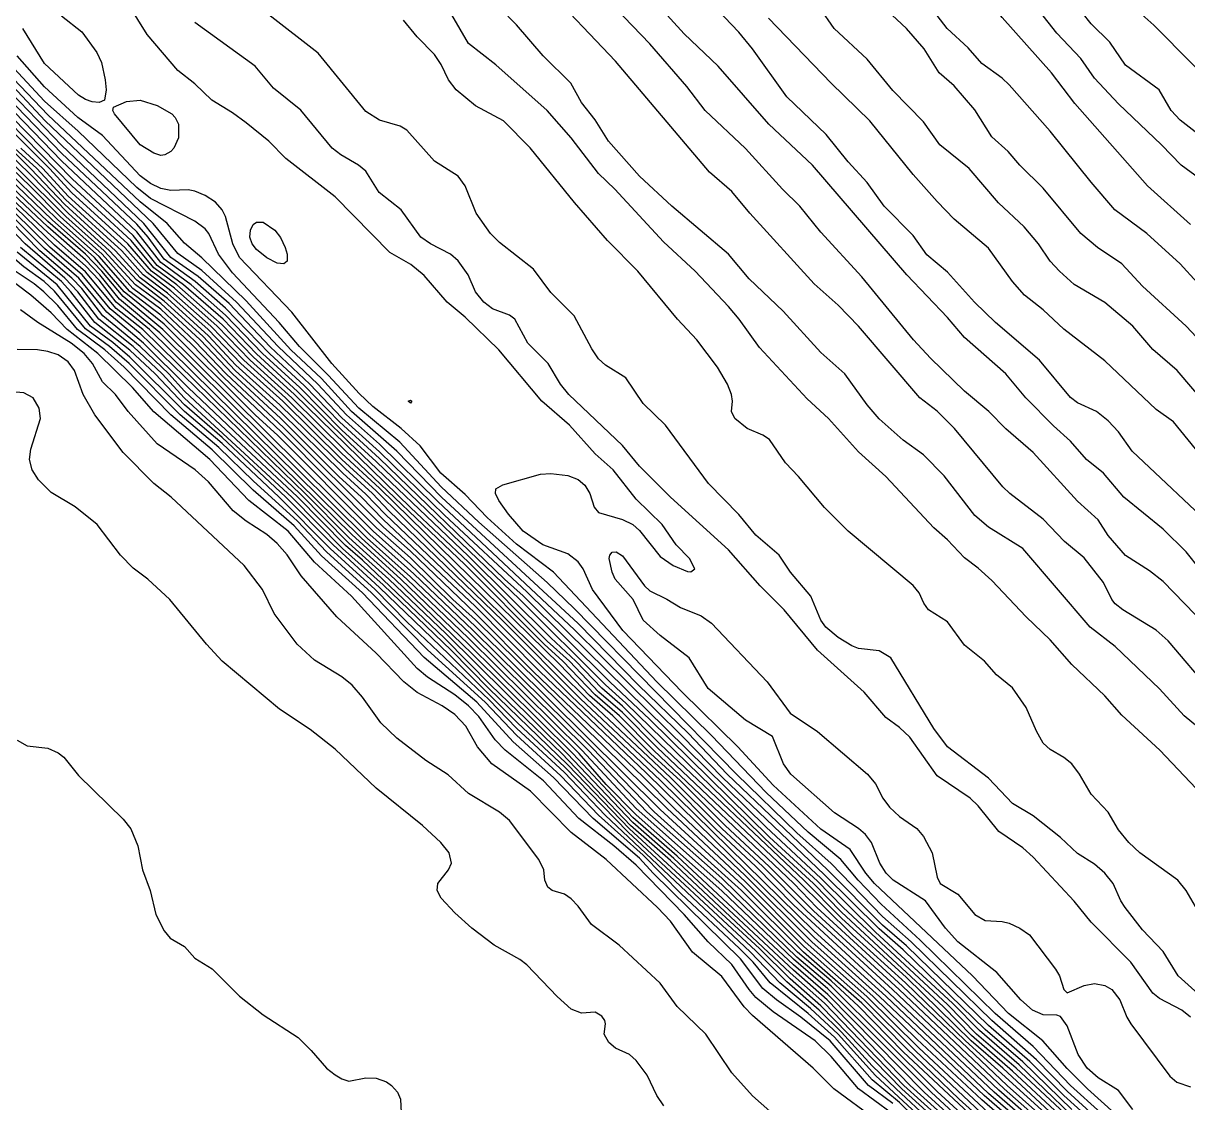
# Model space of a CAD drawing. Extents: x 474277 to 475042, y 254928 to 255625.
# Drawn here: x 474782.6 to 474808.7, y 255362.19 to 255386.39 of the extents above; entities that cross this region are included whole.
import ezdxf

# ---------------------------------------------------------------- set-up
doc = ezdxf.new("R2010")
doc.units = 0
doc.header["$MEASUREMENT"] = 0
doc.layers.add('BaseMapV2_DTM_export_MonNov09090547073261 — entities', color=1, linetype='CONTINUOUS')

msp = doc.modelspace()

# ---------------------------------------------------------------- linework, layer by layer
at = {"layer": 'BaseMapV2_DTM_export_MonNov09090547073261 — entities', "color": 15, "linetype": 'Continuous', "true_color": 0xb7484b}
for points in [[(474808.763, 255381.884, 97.25), (474807.8, 255382.749, 97.25), (474806.17, 255384.589, 97.25), (474805.652, 255385.279, 97.25), (474804.546, 255386.521, 97.25), (474804.019, 255387.196, 97.25), (474803.01, 255388.346, 97.25), (474802.399, 255388.951, 97.25), (474799.951, 255391.183, 97.25), (474798.319, 255393.023, 97.25), (474797.38, 255393.79, 97.25), (474796.495, 255394.42, 97.25), (474795.892, 255395.017, 97.25), (474795.198, 255395.784, 97.25), (474794.783, 255396.167, 97.25), (474793.505, 255397.143, 97.25), (474792.354, 255398.075, 97.25), (474790.591, 255399.572, 97.25), (474790.231, 255399.847, 97.25), (474789.134, 255400.826, 97.25), (474788.367, 255401.375, 97.25)], [(474810.527, 255383.742, 98), (474807.945, 255386.352, 98), (474807.34, 255386.889, 98), (474806.368, 255388.039, 98), (474805.961, 255388.423, 98), (474805.206, 255389.266, 98), (474804.657, 255389.956, 98), (474803.917, 255390.723, 98), (474803.404, 255391.183, 98), (474802.7, 255391.95, 98), (474802.289, 255392.333, 98), (474801.96, 255392.717, 98), (474801.303, 255393.33, 98), (474800.635, 255394.014, 98), (474800.252, 255394.291, 98), (474799.945, 255394.614, 98), (474799.409, 255395.068, 98), (474798.369, 255396.09, 98), (474797.924, 255396.474, 98), (474797.481, 255396.934, 98), (474796.259, 255398.007, 98), (474795.61, 255398.621, 98), (474794.736, 255399.311, 98), (474792.444, 255401.304, 98)], [(474804.941, 255361.663, 90), (474804.141, 255362.353, 90), (474801.794, 255364.576, 90), (474800.329, 255365.898, 90), (474796.572, 255369.581, 90), (474794.184, 255371.861, 90), (474792.738, 255373.317, 90), (474790.668, 255375.269, 90), (474790.188, 255375.771, 90), (474789.68, 255376.231, 90), (474788.376, 255377.535, 90), (474787.292, 255378.531, 90), (474786.565, 255379.298, 90), (474785.684, 255380.107, 90), (474785.118, 255380.525, 90), (474784.414, 255381.292, 90), (474783.557, 255382.059, 90), (474781.466, 255384.13, 90), (474776.406, 255388.962, 90), (474775.792, 255389.586, 90), (474771.618, 255393.483, 90), (474769.488, 255395.707, 90), (474768.701, 255396.474, 90), (474766.208, 255398.734, 90)], [(474808.993, 255374.141, 95.75), (474808.665, 255374.544, 95.75), (474808.15, 255375.048, 95.75), (474807.275, 255375.771, 95.75), (474806.815, 255376.308, 95.75), (474806.434, 255376.615, 95.75), (474806.079, 255377.026, 95.75), (474805.696, 255377.365, 95.75), (474805.077, 255377.995, 95.75), (474804.623, 255378.532, 95.75), (474803.702, 255379.35, 95.75), (474803.319, 255379.797, 95.75), (474802.409, 255380.755, 95.75), (474800.293, 255383.209, 95.75), (474799.312, 255384.129, 95.75), (474798.182, 255385.426, 95.75), (474797.415, 255386.155, 95.75), (474796.035, 255387.676, 95.75)], [(474809.242, 255371.401, 95.25), (474808.267, 255372.551, 95.25), (474807.996, 255372.786, 95.25), (474807.246, 255373.241, 95.25), (474807.076, 255373.377, 95.25), (474807, 255373.474, 95.25), (474806.814, 255373.854, 95.25), (474806.386, 255374.409, 95.25), (474805.943, 255374.774, 95.25), (474805.466, 255375.276, 95.25), (474804.719, 255375.848, 95.25), (474804.558, 255376.001, 95.25), (474803.474, 255377.305, 95.25), (474803.089, 255377.694, 95.25), (474802.697, 255377.995, 95.25), (474801.325, 255379.6, 95.25), (474800.865, 255380.073, 95.25), (474800.329, 255380.554, 95.25), (474798.89, 255382.135, 95.25), (474798.488, 255382.619, 95.25), (474797.981, 255383.055, 95.25), (474795.881, 255385.543, 95.25), (474794.271, 255387.236, 95.25)], [(474809.376, 255374.994, 96), (474807.46, 255376.803, 96), (474807.153, 255377.236, 96), (474806.923, 255377.48, 96), (474806.658, 255377.688, 96), (474806.233, 255377.881, 96), (474806.079, 255377.999, 96), (474805.379, 255378.838, 96), (474804.394, 255379.682, 96), (474803.921, 255380.142, 96), (474803.319, 255380.81, 96), (474802.859, 255381.202, 96), (474802.552, 255381.634, 96), (474801.897, 255382.289, 96), (474801.521, 255382.825, 96), (474801.095, 255383.285, 96), (474800.601, 255383.899, 96), (474799.715, 255384.745, 96), (474798.945, 255385.816, 96), (474798.642, 255386.19, 96), (474797.832, 255387.042, 96)], [(474808.916, 255380.578, 97), (474808.533, 255381, 97), (474807.785, 255381.675, 97), (474807.071, 255382.212, 97), (474806.539, 255382.826, 97), (474805.62, 255383.975, 97), (474804.699, 255385.012, 97), (474804.546, 255385.157, 97), (474804.086, 255385.493, 97), (474803.779, 255385.837, 97), (474803.312, 255386.276, 97), (474802.844, 255386.889, 97)], [(474809.141, 255383.745, 97.75), (474808.533, 255384.22, 97.75), (474808.335, 255384.435, 97.75), (474808.061, 255384.896, 97.75), (474807.306, 255385.452, 97.75), (474806.96, 255385.969, 97.75), (474806.539, 255386.377, 97.75), (474806.136, 255386.889, 97.75)], [(474807.989, 255361.126, 93.75), (474806.458, 255362.506, 93.75), (474806.003, 255362.963, 93.75), (474805.458, 255363.58, 93.75), (474804.688, 255364.193, 93.75), (474803.883, 255365.036, 93.75), (474801.685, 255367.107, 93.75), (474801.489, 255367.337, 93.75), (474801.14, 255367.873, 93.75), (474800.482, 255368.327, 93.75), (474799.409, 255369.316, 93.75), (474798.621, 255370.174, 93.75), (474797.372, 255371.401, 93.75), (474796.041, 255372.781, 93.75), (474795.365, 255373.701, 93.75), (474795.154, 255374.161, 93.75), (474795.038, 255374.321, 93.75), (474794.808, 255374.496, 93.75), (474794.248, 255374.698, 93.75), (474793.81, 255375.004, 93.75), (474793.478, 255375.388, 93.75), (474793.266, 255375.694, 93.75), (474793.188, 255375.848, 93.75), (474793.198, 255375.956, 93.75), (474793.351, 255376.042, 93.75), (474794.195, 255376.283, 93.75), (474794.425, 255376.302, 93.75), (474794.808, 255376.257, 93.75), (474795.038, 255376.168, 93.75), (474795.191, 255376.037, 93.75), (474795.301, 255375.848, 93.75), (474795.398, 255375.541, 93.75), (474795.498, 255375.426, 93.75), (474796.035, 255375.269, 93.75), (474796.266, 255375.158, 93.75), (474796.418, 255375.025, 93.75), (474796.878, 255374.439, 93.75), (474797.168, 255374.238, 93.75), (474797.492, 255374.104, 93.75), (474797.568, 255374.097, 93.75), (474797.656, 255374.161, 93.75), (474797.54, 255374.391, 93.75), (474797.239, 255374.698, 93.75), (474796.92, 255375.158, 93.75), (474796.342, 255375.723, 93.75), (474795.828, 255376.384, 93.75), (474795.421, 255376.738, 93.75), (474794.845, 255377.381, 93.75), (474794.224, 255377.918, 93.75), (474793.26, 255379.068, 93.75), (474792.508, 255379.8, 93.75), (474792.104, 255380.142, 93.75), (474791.588, 255380.735, 93.75), (474791.292, 255380.985, 93.75), (474790.821, 255381.254, 93.75), (474789.594, 255382.5, 93.75), (474788.488, 255383.362, 93.75), (474788.109, 255383.745, 93.75), (474787.6, 255384.16, 93.75), (474787.294, 255384.385, 93.75), (474786.833, 255384.666, 93.75), (474786.45, 255385.036, 93.75), (474786.067, 255385.332, 93.75), (474785.377, 255386.142, 93.75), (474784.959, 255386.812, 93.75)], [(474809.605, 255364.04, 94.25), (474808.489, 255365.036, 94.25), (474808.15, 255365.586, 94.25), (474807.69, 255366.067, 94.25), (474807.303, 255366.57, 94.25), (474807.203, 255366.723, 94.25), (474807.034, 255367.107, 94.25), (474806.849, 255367.337, 94.25), (474806.616, 255367.54, 94.25), (474806.233, 255367.782, 94.25), (474805.849, 255368.143, 94.25), (474805.236, 255368.627, 94.25), (474804.776, 255368.905, 94.25), (474804.239, 255369.472, 94.25), (474803.319, 255370.174, 94.25), (474803.012, 255370.585, 94.25), (474802.052, 255372.167, 94.25), (474801.786, 255372.322, 94.25), (474801.325, 255372.38, 94.25), (474801.172, 255372.434, 94.25), (474800.865, 255372.621, 94.25), (474800.593, 255372.857, 94.25), (474800.481, 255373.011, 94.25), (474800.259, 255373.547, 94.25), (474799.803, 255374.084, 94.25), (474799.543, 255374.468, 94.25), (474799.025, 255374.913, 94.25), (474798.642, 255375.379, 94.25), (474797.964, 255376.078, 94.25), (474796.996, 255377.381, 94.25), (474796.495, 255377.865, 94.25), (474796.112, 255378.441, 94.25), (474795.651, 255378.728, 94.25), (474795.498, 255378.87, 94.25), (474795.345, 255379.097, 94.25), (474794.951, 255379.835, 94.25), (474794.425, 255380.357, 94.25), (474794.041, 255380.879, 94.25), (474793.274, 255381.477, 94.25), (474793.077, 255381.675, 94.25), (474792.752, 255382.135, 94.25), (474792.508, 255382.746, 94.25), (474792.354, 255382.961, 94.25), (474791.818, 255383.301, 94.25), (474791.204, 255383.998, 94.25), (474791.051, 255384.085, 94.25), (474790.591, 255384.217, 94.25), (474790.284, 255384.412, 94.25), (474789.211, 255385.72, 94.25), (474788.111, 255386.582, 94.25)], [(474809.171, 255368.947, 94.75), (474808.075, 255370.097, 94.75), (474807.23, 255370.88, 94.75), (474806.846, 255371.312, 94.75), (474806.109, 255372.014, 94.75), (474805.619, 255372.567, 94.75), (474805.083, 255373.087, 94.75), (474804.316, 255373.898, 94.75), (474804.009, 255374.178, 94.75), (474803.702, 255374.408, 94.75), (474803.319, 255374.812, 94.75), (474803.011, 255375.081, 94.75), (474801.934, 255376.231, 94.75), (474801.325, 255376.787, 94.75), (474800.652, 255377.535, 94.75), (474800.175, 255377.97, 94.75), (474799.102, 255379.122, 94.75), (474798.651, 255379.758, 94.75), (474798.412, 255380.046, 94.75), (474797.666, 255380.832, 94.75), (474796.955, 255381.489, 94.75), (474795.863, 255382.672, 94.75), (474795.498, 255383.026, 94.75), (474794.885, 255383.822, 94.75), (474794.344, 255384.435, 94.75), (474793.198, 255385.457, 94.75), (474792.584, 255385.938, 94.75), (474792.209, 255386.582, 94.75)], [(474809.3, 255370.31, 95), (474808.62, 255370.864, 95), (474808.073, 255371.473, 95), (474807.076, 255372.423, 95), (474806.516, 255372.857, 95), (474805.006, 255374.62, 95), (474804.239, 255375.094, 95), (474803.932, 255375.355, 95), (474803.242, 255376.249, 95), (474802.782, 255376.714, 95), (474802.322, 255377.048, 95), (474801.786, 255377.525, 95), (474801.517, 255377.841, 95), (474801.019, 255378.531, 95), (474800.482, 255379.009, 95), (474799.639, 255379.937, 95), (474798.872, 255380.666, 95), (474798.412, 255381.212, 95), (474797.139, 255382.289, 95), (474796.418, 255382.963, 95), (474795.718, 255383.745, 95), (474795.421, 255384.226, 95), (474795.115, 255384.618, 95), (474794.875, 255385.049, 95), (474794.254, 255385.662, 95), (474793.658, 255386.358, 95), (474793.287, 255386.736, 95)], [(474809.585, 255372.397, 95.5), (474808.15, 255373.878, 95.5), (474807.843, 255374.116, 95.5), (474807.306, 255374.458, 95.5), (474806.923, 255374.912, 95.5), (474806.693, 255375.258, 95.5), (474806.233, 255375.677, 95.5), (474805.238, 255376.768, 95.5), (474804.623, 255377.299, 95.5), (474804.243, 255377.688, 95.5), (474803.702, 255378.145, 95.5), (474802.936, 255378.882, 95.5), (474802.556, 255379.298, 95.5), (474801.402, 255380.71, 95.5), (474800.482, 255381.708, 95.5), (474800.011, 255382.289, 95.5), (474799.623, 255382.672, 95.5), (474798.795, 255383.584, 95.5), (474797.889, 255384.435, 95.5), (474797.478, 255384.972, 95.5), (474796.648, 255385.927, 95.5), (474795.868, 255386.736, 95.5)], [(474809.128, 255377.841, 96.5), (474808.47, 255378.608, 96.5), (474807.92, 255379.078, 96.5), (474807.474, 255379.605, 96.5), (474806.846, 255380.133, 96.5), (474806.156, 255380.539, 96.5), (474805.826, 255380.832, 96.5), (474805.619, 255381.062, 96.5), (474805.36, 255381.445, 96.5), (474805.04, 255381.829, 96.5), (474804.459, 255382.365, 96.5), (474803.806, 255383.132, 96.5), (474803.146, 255383.669, 96.5), (474802.782, 255384.184, 96.5), (474802.092, 255384.884, 96.5), (474801.522, 255385.586, 96.5), (474800.781, 255386.276, 96.5), (474800.459, 255386.736, 96.5)], [(474809.913, 255378.271, 96.75), (474808.668, 255379.605, 96.75), (474807.69, 255380.5, 96.75), (474807.23, 255381.001, 96.75), (474806.679, 255381.368, 96.75), (474806.309, 255381.68, 96.75), (474805.466, 255382.692, 96.75), (474804.939, 255383.209, 96.75), (474804.682, 255383.515, 96.75), (474804.316, 255383.843, 96.75), (474803.932, 255384.452, 96.75), (474803.472, 255384.992, 96.75), (474803.134, 255385.279, 96.75), (474802.793, 255385.816, 96.75), (474802.399, 255386.275, 96.75), (474801.862, 255386.778, 96.75)], [(474808.974, 255382.902, 97.5), (474808.555, 255383.209, 97.5), (474808.117, 255383.669, 97.5), (474807.153, 255384.584, 97.5), (474806.616, 255385.162, 97.5), (474806.309, 255385.598, 97.5), (474805.773, 255386.173, 97.5), (474805.379, 255386.659, 97.5)], [(474783.46, 255386.56, 93.75), (474783.914, 255386.199, 93.75), (474784.256, 255385.739, 93.75), (474784.354, 255385.509, 93.75), (474784.439, 255385.126, 93.75), (474784.46, 255384.896, 93.75), (474784.424, 255384.666, 93.75), (474784.303, 255384.617, 93.75), (474784.15, 255384.63, 93.75), (474783.997, 255384.682, 93.75), (474783.843, 255384.783, 93.75), (474783.077, 255385.493, 93.75), (474782.597, 255386.276, 93.75)], [(474808.763, 255364.112, 94), (474808.573, 255364.27, 94), (474808.073, 255364.534, 94), (474807.923, 255364.653, 94), (474807.425, 255365.343, 94), (474806.539, 255366.243, 94), (474806.156, 255366.712, 94), (474805.236, 255367.702, 94), (474805.006, 255367.91, 94), (474804.469, 255368.278, 94), (474804.009, 255368.848, 94), (474803.828, 255369.024, 94), (474803.089, 255369.521, 94), (474802.476, 255370.389, 94), (474802.246, 255370.605, 94), (474801.939, 255370.832, 94), (474801.448, 255371.401, 94), (474800.405, 255372.341, 94), (474799.658, 255373.241, 94), (474799.118, 255373.778, 94), (474798.412, 255374.586, 94), (474797.111, 255375.771, 94), (474796.418, 255376.461, 94), (474796.035, 255376.924, 94), (474794.835, 255378.071, 94), (474794.644, 255378.301, 94), (474794.366, 255378.761, 94), (474793.915, 255379.222, 94), (474793.623, 255379.758, 94), (474793.505, 255379.85, 94), (474793.121, 255379.988, 94), (474792.925, 255380.142, 94), (474792.743, 255380.372, 94), (474792.576, 255380.755, 94), (474792.354, 255381.066, 94), (474792.182, 255381.215, 94), (474791.728, 255381.445, 94), (474791.513, 255381.598, 94), (474791.075, 255382.212, 94), (474790.584, 255382.595, 94), (474790.284, 255383.079, 94), (474790.12, 255383.209, 94), (474789.719, 255383.439, 94), (474789.53, 255383.592, 94), (474788.827, 255384.444, 94), (474788.214, 255384.938, 94), (474787.804, 255385.432, 94), (474786.45, 255386.406, 94)], [(474808.981, 255366.417, 94.5), (474808.67, 255366.953, 94.5), (474808.483, 255367.183, 94.5), (474807.632, 255367.797, 94.5), (474807.383, 255368.027, 94.5), (474807.153, 255368.315, 94.5), (474806.923, 255368.707, 94.5), (474806.539, 255369.111, 94.5), (474806.281, 255369.56, 94.5), (474806.106, 255369.79, 94.5), (474805.926, 255369.935, 94.5), (474805.619, 255370.113, 94.5), (474805.466, 255370.254, 94.5), (474805.313, 255370.526, 94.5), (474805.083, 255371.055, 94.5), (474804.776, 255371.496, 94.5), (474804.418, 255371.784, 94.5), (474804.151, 255372.091, 94.5), (474803.702, 255372.448, 94.5), (474803.319, 255372.974, 94.5), (474802.894, 255373.241, 94.5), (474802.787, 255373.394, 94.5), (474802.685, 255373.624, 94.5), (474802.552, 255373.789, 94.5), (474801.095, 255375.008, 94.5), (474800.559, 255375.535, 94.5), (474799.98, 255376.231, 94.5), (474799.688, 255376.538, 94.5), (474799.332, 255377.058, 94.5), (474799.179, 255377.159, 94.5), (474798.831, 255377.305, 94.5), (474798.555, 255377.535, 94.5), (474798.478, 255377.688, 94.5), (474798.5, 255377.918, 94.5), (474798.48, 255378.071, 94.5), (474798.385, 255378.301, 94.5), (474798.165, 255378.685, 94.5), (474797.697, 255379.298, 94.5), (474797.268, 255379.758, 94.5), (474796.378, 255380.832, 94.5), (474795.702, 255381.522, 94.5), (474794.961, 255382.372, 94.5), (474793.965, 255383.599, 94.5), (474793.368, 255384.205, 94.5), (474792.738, 255384.54, 94.5), (474792.309, 255384.896, 94.5), (474792.135, 255385.126, 94.5), (474791.971, 255385.466, 94.5), (474791.818, 255385.692, 94.5), (474791.434, 255386.088, 94.5), (474791.128, 255386.462, 94.5)], [(474809.3, 255376.328, 96.25), (474808.382, 255377.458, 96.25), (474807.996, 255377.737, 96.25), (474806.846, 255378.824, 96.25), (474805.926, 255379.534, 96.25), (474805.466, 255379.967, 96.25), (474805.046, 255380.295, 96.25), (474804.776, 255380.604, 96.25), (474804.239, 255381.352, 96.25), (474803.472, 255382, 96.25), (474803.089, 255382.393, 96.25), (474802.552, 255383.001, 96.25), (474801.579, 255384.205, 96.25), (474800.714, 255385.049, 96.25), (474799.309, 255386.506, 96.25)], [(474807.876, 255360.743, 93.25), (474806.003, 255362.451, 93.25), (474805.313, 255363.157, 93.25), (474804.316, 255364.039, 93.25), (474802.504, 255365.803, 93.25), (474801.862, 255366.369, 93.25), (474800.712, 255367.556, 93.25), (474799.945, 255368.242, 93.25), (474798.589, 255369.56, 93.25), (474794.961, 255373.265, 93.25), (474794.348, 255373.854, 93.25), (474792.814, 255375.21, 93.25), (474791.971, 255376.002, 93.25), (474791.042, 255376.998, 93.25), (474790.125, 255377.765, 93.25), (474789.441, 255378.505, 93.25), (474788.795, 255379.145, 93.25), (474788.341, 255379.682, 93.25), (474787.294, 255380.796, 93.25), (474786.982, 255381.215, 93.25), (474786.761, 255381.675, 93.25), (474786.68, 255381.781, 93.25), (474786.45, 255381.954, 93.25), (474785.454, 255382.463, 93.25), (474785.147, 255382.71, 93.25), (474783.833, 255383.975, 93.25), (474783.077, 255384.646, 93.25), (474781.695, 255386.122, 93.25)], [(474804.853, 255361.594, 89.75), (474804.086, 255362.26, 89.75), (474802.629, 255363.617, 89.75), (474801.65, 255364.576, 89.75), (474800.278, 255365.803, 89.75), (474798.795, 255367.28, 89.75), (474797.19, 255368.794, 89.75), (474796.495, 255369.503, 89.75), (474794.034, 255371.861, 89.75), (474792.738, 255373.164, 89.75), (474791.281, 255374.556, 89.75), (474790.668, 255375.102, 89.75), (474788.444, 255377.325, 89.75), (474787.151, 255378.531, 89.75), (474786.45, 255379.269, 89.75), (474785.684, 255379.979, 89.75), (474785.059, 255380.448, 89.75), (474784.371, 255381.215, 89.75), (474783.427, 255382.059, 89.75), (474782.77, 255382.726, 89.75), (474779.473, 255385.909, 89.75)], [(474805.095, 255361.663, 90.25), (474804.239, 255362.405, 90.25), (474801.939, 255364.581, 90.25), (474800.329, 255366.042, 90.25), (474796.897, 255369.407, 90.25), (474794.885, 255371.317, 90.25), (474792.806, 255373.394, 90.25), (474790.714, 255375.388, 90.25), (474790.284, 255375.838, 90.25), (474789.764, 255376.308, 90.25), (474788.367, 255377.684, 90.25), (474787.352, 255378.608, 90.25), (474786.626, 255379.375, 90.25), (474785.76, 255380.165, 90.25), (474785.147, 255380.631, 90.25), (474784.539, 255381.292, 90.25), (474783.607, 255382.135, 90.25), (474782.77, 255382.995, 90.25), (474780.105, 255385.586, 90.25)], [(474806.107, 255362.046, 92.75), (474805.006, 255363.11, 92.75), (474804.163, 255363.835, 92.75), (474802.322, 255365.622, 92.75), (474801.786, 255366.089, 92.75), (474800.559, 255367.304, 92.75), (474798.278, 255369.484, 92.75), (474797.383, 255370.404, 92.75), (474794.961, 255372.791, 92.75), (474791.894, 255375.674, 92.75), (474790.591, 255376.953, 92.75), (474789.846, 255377.611, 92.75), (474789.206, 255378.301, 92.75), (474788.317, 255379.145, 92.75), (474787.386, 255380.142, 92.75), (474786.604, 255380.853, 92.75), (474786.067, 255381.227, 92.75), (474785.518, 255381.905, 92.75), (474783.091, 255384.205, 92.75), (474781.85, 255385.536, 92.75)], [(474808.116, 255360.743, 93.5), (474806.079, 255362.583, 93.5), (474805.236, 255363.457, 93.5), (474804.387, 255364.193, 93.5), (474802.706, 255365.84, 93.5), (474801.832, 255366.647, 93.5), (474801.315, 255367.183, 93.5), (474800.932, 255367.643, 93.5), (474800.197, 255368.257, 93.5), (474799.255, 255369.147, 93.5), (474798.028, 255370.426, 93.5), (474796.804, 255371.631, 93.5), (474794.488, 255374.084, 93.5), (474793.658, 255374.718, 93.5), (474793.001, 255375.311, 93.5), (474792.508, 255375.827, 93.5), (474791.965, 255376.308, 93.5), (474791.501, 255376.921, 93.5), (474791.077, 255377.305, 93.5), (474790.437, 255377.803, 93.5), (474790.131, 255378.093, 93.5), (474789.522, 255378.761, 93.5), (474788.621, 255379.912, 93.5), (474787.452, 255381.138, 93.5), (474787.3, 255381.445, 93.5), (474787.14, 255382.059, 93.5), (474787.058, 255382.212, 93.5), (474786.91, 255382.378, 93.5), (474786.68, 255382.534, 93.5), (474786.45, 255382.629, 93.5), (474786.297, 255382.655, 93.5), (474785.914, 255382.641, 93.5), (474785.684, 255382.685, 93.5), (474785.454, 255382.797, 93.5), (474785.223, 255382.973, 93.5), (474784.38, 255383.876, 93.5), (474783.823, 255384.282, 93.5), (474783.077, 255384.963, 93.5), (474782.47, 255385.662, 93.5)], [(474806.079, 255361.938, 92.5), (474804.925, 255363.043, 92.5), (474804.033, 255363.81, 92.5), (474803.429, 255364.423, 92.5), (474801.709, 255366.018, 92.5), (474800.482, 255367.225, 92.5), (474799.255, 255368.368, 92.5), (474793.888, 255373.646, 92.5), (474792.048, 255375.366, 92.5), (474790.591, 255376.785, 92.5), (474789.747, 255377.546, 92.5), (474789.026, 255378.301, 92.5), (474788.137, 255379.136, 92.5), (474787.217, 255380.107, 92.5), (474786.527, 255380.714, 92.5), (474785.912, 255381.138, 92.5), (474785.307, 255381.905, 92.5), (474783.46, 255383.661, 92.5), (474781.773, 255385.408, 92.5)], [(474807.103, 255360.743, 92), (474804.776, 255362.905, 92), (474803.856, 255363.704, 92), (474803.231, 255364.346, 92), (474800.942, 255366.467, 92), (474800.319, 255367.107, 92), (474799.409, 255367.94, 92), (474796.112, 255371.151, 92), (474795.651, 255371.564, 92), (474793.735, 255373.471, 92), (474790.514, 255376.57, 92), (474789.747, 255377.274, 92), (474788.799, 255378.225, 92), (474787.968, 255378.991, 92), (474787.14, 255379.851, 92), (474786.363, 255380.525, 92), (474785.684, 255381.025, 92), (474785.147, 255381.715, 92), (474783.46, 255383.309, 92), (474781.773, 255385.047, 92)], [(474807.247, 255360.743, 92.25), (474804.859, 255362.966, 92.25), (474803.968, 255363.733, 92.25), (474803.319, 255364.394, 92.25), (474800.983, 255366.57, 92.25), (474800.405, 255367.16, 92.25), (474799.332, 255368.149, 92.25), (474796.645, 255370.787, 92.25), (474795.748, 255371.631, 92.25), (474793.811, 255373.557, 92.25), (474793.388, 255373.931, 92.25), (474790.591, 255376.636, 92.25), (474789.692, 255377.458, 92.25), (474788.904, 255378.265, 92.25), (474788.119, 255378.991, 92.25), (474787.14, 255380.007, 92.25), (474786.454, 255380.602, 92.25), (474785.76, 255381.104, 92.25), (474785.404, 255381.598, 92.25), (474785.147, 255381.887, 92.25), (474783.46, 255383.48, 92.25), (474781.85, 255385.147, 92.25)], [(474807.153, 255361.25, 93), (474805.926, 255362.359, 93), (474805.163, 255363.12, 93), (474804.239, 255363.924, 93), (474802.399, 255365.714, 93), (474801.862, 255366.175, 93), (474800.635, 255367.408, 93), (474798.382, 255369.56, 93), (474797.503, 255370.48, 93), (474796.394, 255371.554, 93), (474795.038, 255372.936, 93), (474791.981, 255375.771, 93), (474790.974, 255376.797, 93), (474789.962, 255377.688, 93), (474789.287, 255378.426, 93), (474788.602, 255379.068, 93), (474787.6, 255380.171, 93), (474786.604, 255381.136, 93), (474786.22, 255381.463, 93), (474785.826, 255381.905, 93), (474785.223, 255382.392, 93), (474783.153, 255384.342, 93), (474782.386, 255385.143, 93)], [(474805.691, 255361.663, 91.25), (474804.659, 255362.583, 91.25), (474802.313, 255364.806, 91.25), (474800.394, 255366.57, 91.25), (474799.874, 255367.107, 91.25), (474796.727, 255370.097, 91.25), (474795.969, 255370.864, 91.25), (474795.421, 255371.337, 91.25), (474794.698, 255372.091, 91.25), (474794.278, 255372.474, 91.25), (474792.508, 255374.248, 91.25), (474789.824, 255376.808, 91.25), (474788.626, 255377.995, 91.25), (474787.688, 255378.838, 91.25), (474786.95, 255379.605, 91.25), (474785.99, 255380.453, 91.25), (474785.479, 255380.832, 91.25), (474784.95, 255381.445, 91.25), (474783.69, 255382.59, 91.25), (474783.188, 255383.132, 91.25), (474781.466, 255384.85, 91.25)], [(474805.753, 255361.739, 91.5), (474803.721, 255363.58, 91.5), (474802.381, 255364.883, 91.5), (474801.189, 255365.957, 91.5), (474799.949, 255367.183, 91.5), (474796.802, 255370.165, 91.5), (474796.035, 255370.942, 91.5), (474795.506, 255371.401, 91.5), (474794.844, 255372.091, 91.5), (474794.348, 255372.544, 91.5), (474792.584, 255374.314, 91.5), (474791.281, 255375.536, 91.5), (474788.683, 255378.071, 91.5), (474787.754, 255378.912, 91.5), (474787.064, 255379.634, 91.5), (474786.047, 255380.525, 91.5), (474785.53, 255380.908, 91.5), (474785.025, 255381.522, 91.5), (474783.69, 255382.748, 91.5), (474781.578, 255384.896, 91.5)], [(474806.955, 255360.743, 91.75), (474804.559, 255362.966, 91.75), (474803.853, 255363.58, 91.75), (474802.399, 255365, 91.75), (474800.942, 255366.331, 91.75), (474800.096, 255367.183, 91.75), (474796.878, 255370.232, 91.75), (474796.035, 255371.082, 91.75), (474795.575, 255371.484, 91.75), (474794.992, 255372.091, 91.75), (474794.425, 255372.615, 91.75), (474792.584, 255374.447, 91.75), (474789.901, 255376.998, 91.75), (474788.751, 255378.137, 91.75), (474787.83, 255378.98, 91.75), (474787.083, 255379.758, 91.75), (474786.196, 255380.525, 91.75), (474785.607, 255380.962, 91.75), (474785.07, 255381.632, 91.75), (474783.701, 255382.902, 91.75), (474781.67, 255384.972, 91.75)], [(474805.246, 255361.663, 90.5), (474804.368, 255362.429, 90.5), (474802.014, 255364.653, 90.5), (474799.869, 255366.627, 90.5), (474799.026, 255367.49, 90.5), (474798.116, 255368.333, 90.5), (474797.048, 255369.407, 90.5), (474795.095, 255371.247, 90.5), (474793.351, 255372.996, 90.5), (474790.797, 255375.464, 90.5), (474790.432, 255375.848, 90.5), (474789.824, 255376.402, 90.5), (474788.352, 255377.841, 90.5), (474787.37, 255378.728, 90.5), (474786.757, 255379.385, 90.5), (474785.837, 255380.22, 90.5), (474785.223, 255380.688, 90.5), (474784.671, 255381.292, 90.5), (474783.537, 255382.328, 90.5), (474782.77, 255383.131, 90.5), (474781.39, 255384.488, 90.5)], [(474785.777, 255383.439, 93.75), (474785.684, 255383.43, 93.75), (474785.53, 255383.476, 93.75), (474785.22, 255383.669, 93.75), (474784.647, 255384.359, 93.75), (474784.614, 255384.435, 93.75), (474784.623, 255384.512, 93.75), (474784.917, 255384.639, 93.75), (474785.223, 255384.665, 93.75), (474785.607, 255384.547, 93.75), (474785.937, 255384.359, 93.75), (474786.01, 255384.282, 93.75), (474786.084, 255384.129, 93.75), (474786.082, 255383.822, 93.75), (474785.979, 255383.592, 93.75), (474785.912, 255383.515, 93.75), (474785.777, 255383.439, 93.75)], [(474804.237, 255361.969, 89.5), (474802.68, 255363.426, 89.5), (474801.51, 255364.576, 89.5), (474800.131, 255365.803, 89.5), (474798.795, 255367.143, 89.5), (474797.025, 255368.794, 89.5), (474792.738, 255373.016, 89.5), (474792.233, 255373.471, 89.5), (474791.281, 255374.406, 89.5), (474790.523, 255375.081, 89.5), (474788.392, 255377.228, 89.5), (474787.088, 255378.455, 89.5), (474786.374, 255379.195, 89.5), (474785.684, 255379.849, 89.5), (474784.993, 255380.38, 89.5), (474784.303, 255381.161, 89.5), (474783.377, 255381.982, 89.5), (474781.33, 255383.975, 89.5)], [(474804.699, 255360.965, 88.5), (474803.089, 255362.449, 88.5), (474800.712, 255364.806, 88.5), (474799.945, 255365.46, 88.5), (474798.258, 255367.09, 88.5), (474796.342, 255368.787, 88.5), (474795.123, 255370.097, 88.5), (474792.584, 255372.607, 88.5), (474791.2, 255373.931, 88.5), (474790.183, 255374.851, 88.5), (474785.43, 255379.528, 88.5), (474784.687, 255380.142, 88.5), (474784.303, 255380.632, 88.5), (474783.997, 255380.954, 88.5), (474783.153, 255381.702, 88.5), (474780.853, 255383.844, 88.5)], [(474804.699, 255361.116, 88.75), (474802.322, 255363.334, 88.75), (474801.325, 255364.356, 88.75), (474800.712, 255364.929, 88.75), (474799.957, 255365.573, 88.75), (474798.258, 255367.231, 88.75), (474796.579, 255368.717, 88.75), (474795.262, 255370.097, 88.75), (474792.626, 255372.704, 88.75), (474791.281, 255373.986, 88.75), (474790.315, 255374.851, 88.75), (474785.663, 255379.452, 88.75), (474784.763, 255380.204, 88.75), (474784.316, 255380.755, 88.75), (474783.997, 255381.085, 88.75), (474783.153, 255381.83, 88.75), (474780.948, 255383.899, 88.75)], [(474804.776, 255361.198, 89), (474803.584, 255362.276, 89), (474802.399, 255363.409, 89), (474801.396, 255364.423, 89), (474800.092, 255365.573, 89), (474798.703, 255366.953, 89), (474796.748, 255368.717, 89), (474795.331, 255370.174, 89), (474792.69, 255372.781, 89), (474791.358, 255374.047, 89), (474790.375, 255374.928, 89), (474785.735, 255379.528, 89), (474784.84, 255380.265, 89), (474784.367, 255380.832, 89), (474783.997, 255381.212, 89), (474783.153, 255381.95, 89), (474781.16, 255383.845, 89)], [(474804.073, 255361.969, 89.25), (474802.611, 255363.35, 89.25), (474801.453, 255364.5, 89.25), (474800.099, 255365.697, 89.25), (474798.719, 255367.078, 89.25), (474796.878, 255368.764, 89.25), (474792.756, 255372.857, 89.25), (474791.281, 255374.257, 89.25), (474790.445, 255375.004, 89.25), (474788.31, 255377.151, 89.25), (474787.802, 255377.611, 89.25), (474785.76, 255379.644, 89.25), (474784.866, 255380.372, 89.25), (474784.201, 255381.138, 89.25), (474783.248, 255381.982, 89.25), (474781.258, 255383.899, 89.25)], [(474805.395, 255361.663, 90.75), (474804.469, 255362.479, 90.75), (474802.084, 255364.73, 90.75), (474800.164, 255366.493, 90.75), (474799.178, 255367.49, 90.75), (474798.258, 255368.338, 90.75), (474797.114, 255369.484, 90.75), (474795.232, 255371.247, 90.75), (474790.514, 255375.912, 90.75), (474789.747, 255376.615, 90.75), (474788.42, 255377.918, 90.75), (474787.481, 255378.761, 90.75), (474786.748, 255379.528, 90.75), (474785.837, 255380.34, 90.75), (474785.29, 255380.755, 90.75), (474784.811, 255381.292, 90.75), (474783.551, 255382.442, 90.75), (474782.904, 255383.132, 90.75), (474782.41, 255383.592, 90.75)], [(474805.542, 255361.663, 91), (474804.591, 255362.506, 91), (474802.239, 255364.73, 91), (474800.317, 255366.493, 91), (474799.325, 255367.49, 91), (474798.335, 255368.41, 91), (474797.335, 255369.407, 91), (474796.664, 255370.02, 91), (474795.815, 255370.864, 91), (474795.292, 255371.324, 91), (474794.628, 255372.014, 91), (474790.591, 255375.973, 91), (474789.747, 255376.749, 91), (474788.484, 255377.995, 91), (474787.547, 255378.838, 91), (474786.807, 255379.605, 91), (474785.914, 255380.397, 91), (474785.377, 255380.802, 91), (474784.879, 255381.368, 91), (474783.613, 255382.517, 91), (474783.044, 255383.132, 91), (474782.552, 255383.592, 91)], [(474805.028, 255360.513, 88.25), (474802.952, 255362.429, 88.25), (474800.635, 255364.751, 88.25), (474799.869, 255365.409, 88.25), (474798.258, 255366.948, 88.25), (474796.342, 255368.646, 88.25), (474795.672, 255369.33, 88.25), (474795.061, 255370.02, 88.25), (474792.584, 255372.471, 88.25), (474791.065, 255373.931, 88.25), (474789.971, 255374.928, 88.25), (474785.281, 255379.528, 88.25), (474784.687, 255380.001, 88.25), (474783.997, 255380.821, 88.25), (474783.307, 255381.419, 88.25), (474782.003, 255382.666, 88.25)], [(474804.699, 255360.697, 88), (474802.797, 255362.429, 88), (474800.635, 255364.621, 88), (474799.869, 255365.287, 88), (474797.262, 255367.723, 88), (474796.265, 255368.591, 88), (474794.925, 255370.02, 88), (474792.661, 255372.267, 88), (474790.931, 255373.931, 88), (474789.901, 255374.865, 88), (474788.924, 255375.848, 88), (474785.223, 255379.439, 88), (474784.553, 255379.988, 88), (474783.922, 255380.755, 88), (474783.205, 255381.368, 88), (474782.003, 255382.54, 88)], [(474804.623, 255360.644, 87.75), (474802.486, 255362.583, 87.75), (474800.624, 255364.5, 87.75), (474799.869, 255365.165, 87.75), (474797.185, 255367.67, 87.75), (474796.265, 255368.473, 87.75), (474794.797, 255370.02, 87.75), (474792.08, 255372.704, 87.75), (474790.798, 255373.931, 87.75), (474789.901, 255374.736, 87.75), (474788.801, 255375.848, 87.75), (474786.297, 255378.226, 87.75), (474785.3, 255379.22, 87.75), (474784.475, 255379.912, 87.75), (474783.851, 255380.678, 87.75), (474783.077, 255381.344, 87.75), (474782.003, 255382.41, 87.75)], [(474804.623, 255360.4, 87.25), (474802.293, 255362.506, 87.25), (474800.482, 255364.365, 87.25), (474799.792, 255364.974, 87.25), (474799.102, 255365.653, 87.25), (474796.188, 255368.334, 87.25), (474794.808, 255369.765, 87.25), (474793.037, 255371.477, 87.25), (474792.201, 255372.331, 87.25), (474790.668, 255373.8, 87.25), (474789.76, 255374.621, 87.25), (474788.622, 255375.771, 87.25), (474786.22, 255377.99, 87.25), (474785.715, 255378.531, 87.25), (474785.07, 255379.144, 87.25), (474784.296, 255379.758, 87.25), (474783.827, 255380.372, 87.25), (474783.537, 255380.678, 87.25), (474782.647, 255381.445, 87.25), (474781.926, 255382.188, 87.25)], [(474804.623, 255360.521, 87.5), (474802.344, 255362.583, 87.5), (474800.559, 255364.427, 87.5), (474799.792, 255365.109, 87.5), (474797.108, 255367.621, 87.5), (474796.216, 255368.41, 87.5), (474794.674, 255370.02, 87.5), (474793.084, 255371.554, 87.5), (474792.048, 255372.608, 87.5), (474790.207, 255374.358, 87.5), (474789.824, 255374.682, 87.5), (474788.751, 255375.773, 87.5), (474786.22, 255378.143, 87.5), (474785.863, 255378.531, 87.5), (474785.227, 255379.145, 87.5), (474784.387, 255379.835, 87.5), (474783.914, 255380.448, 87.5), (474783.694, 255380.678, 87.5), (474782.978, 255381.292, 87.5), (474781.985, 255382.289, 87.5)], [(474788.521, 255381.062, 93.75), (474788.444, 255381.001, 93.75), (474788.291, 255381.012, 93.75), (474788.061, 255381.13, 93.75), (474787.83, 255381.318, 93.75), (474787.731, 255381.445, 93.75), (474787.678, 255381.598, 93.75), (474787.693, 255381.752, 93.75), (474787.754, 255381.88, 93.75), (474787.83, 255381.936, 93.75), (474787.984, 255381.931, 93.75), (474788.244, 255381.752, 93.75), (474788.367, 255381.592, 93.75), (474788.477, 255381.368, 93.75), (474788.522, 255381.215, 93.75), (474788.521, 255381.062, 93.75)], [(474802.055, 255361.969, 86), (474801.326, 255362.506, 86), (474800.712, 255363.232, 86), (474800.354, 255363.58, 86), (474799.409, 255364.235, 86), (474799.025, 255364.555, 86), (474798.872, 255364.733, 86), (474798.488, 255365.293, 86), (474797.952, 255365.802, 86), (474797.415, 255366.417, 86), (474796.342, 255367.516, 86), (474795.843, 255367.95, 86), (474795.055, 255368.564, 86), (474794.267, 255369.407, 86), (474793.401, 255370.097, 86), (474793.183, 255370.327, 86), (474792.814, 255370.85, 86), (474792.58, 255371.094, 86), (474792.278, 255371.336, 86), (474791.664, 255371.735, 86), (474791.434, 255371.926, 86), (474789.961, 255373.547, 86), (474789.134, 255374.308, 86), (474788.538, 255375.004, 86), (474787.661, 255375.694, 86), (474786.782, 255376.615, 86), (474785.53, 255377.68, 86), (474785.049, 255378.225, 86), (474784.273, 255378.991, 86), (474783.588, 255379.528, 86), (474783.23, 255379.901, 86), (474782.775, 255380.295, 86), (474781.236, 255381.455, 86)], [(474802.936, 255361.789, 87), (474802.17, 255362.506, 87), (474801.632, 255363.025, 87), (474800.942, 255363.779, 87), (474800.44, 255364.27, 87), (474799.715, 255364.902, 87), (474799.025, 255365.596, 87), (474796.163, 255368.257, 87), (474794.743, 255369.714, 87), (474793.682, 255370.71, 87), (474792.15, 255372.244, 87), (474790.591, 255373.742, 87), (474789.55, 255374.698, 87), (474788.486, 255375.771, 87), (474787.064, 255377.106, 87), (474786.22, 255377.841, 87), (474785.562, 255378.531, 87), (474784.993, 255379.064, 87), (474784.204, 255379.682, 87), (474783.672, 255380.372, 87), (474783.458, 255380.602, 87), (474782.543, 255381.368, 87)], [(474802.936, 255361.522, 86.5), (474802.24, 255362.199, 86.5), (474801.632, 255362.71, 86.5), (474800.789, 255363.662, 86.5), (474800.195, 255364.193, 86.5), (474799.341, 255364.883, 86.5), (474798.961, 255365.343, 86.5), (474798.657, 255365.65, 86.5), (474797.353, 255366.877, 86.5), (474796.495, 255367.747, 86.5), (474795.498, 255368.64, 86.5), (474794.655, 255369.525, 86.5), (474793.658, 255370.431, 86.5), (474792.958, 255371.171, 86.5), (474791.664, 255372.345, 86.5), (474790.407, 255373.624, 86.5), (474789.397, 255374.544, 86.5), (474788.751, 255375.228, 86.5), (474787.754, 255376.136, 86.5), (474786.987, 255376.882, 86.5), (474786.121, 255377.611, 86.5), (474784.979, 255378.761, 86.5), (474784.538, 255379.145, 86.5), (474783.997, 255379.544, 86.5), (474783.307, 255380.387, 86.5), (474783.073, 255380.602, 86.5), (474782.616, 255380.928, 86.5), (474782.31, 255381.19, 86.5)], [(474802.936, 255361.664, 86.75), (474801.709, 255362.803, 86.75), (474800.865, 255363.728, 86.75), (474800.252, 255364.304, 86.75), (474799.563, 255364.883, 86.75), (474798.901, 255365.573, 86.75), (474795.648, 255368.64, 86.75), (474794.731, 255369.6, 86.75), (474793.658, 255370.594, 86.75), (474793.044, 255371.228, 86.75), (474791.204, 255372.975, 86.75), (474790.49, 255373.701, 86.75), (474789.485, 255374.621, 86.75), (474788.341, 255375.771, 86.75), (474787.064, 255376.97, 86.75), (474786.22, 255377.688, 86.75), (474784.993, 255378.909, 86.75), (474784.61, 255379.236, 86.75), (474784.111, 255379.605, 86.75), (474783.364, 255380.525, 86.75), (474782.463, 255381.26, 86.75)], [(474802.092, 255362.174, 86.25), (474801.546, 255362.583, 86.25), (474800.686, 255363.58, 86.25), (474800.03, 255364.116, 86.25), (474799.485, 255364.499, 86.25), (474799.179, 255364.755, 86.25), (474798.676, 255365.42, 86.25), (474796.725, 255367.337, 86.25), (474796.418, 255367.673, 86.25), (474795.377, 255368.564, 86.25), (474794.486, 255369.484, 86.25), (474793.581, 255370.283, 86.25), (474792.771, 255371.171, 86.25), (474791.588, 255372.175, 86.25), (474790.21, 255373.624, 86.25), (474789.287, 255374.45, 86.25), (474788.674, 255375.128, 86.25), (474787.754, 255375.925, 86.25), (474786.834, 255376.832, 86.25), (474785.912, 255377.611, 86.25), (474784.862, 255378.685, 86.25), (474784.428, 255379.068, 86.25), (474783.819, 255379.528, 86.25), (474783.379, 255380.065, 86.25), (474783.064, 255380.372, 86.25), (474782.847, 255380.552, 86.25), (474782.423, 255380.832, 86.25)], [(474801.708, 255361.816, 85.75), (474800.768, 255362.506, 85.75), (474800.306, 255362.966, 85.75), (474798.949, 255364.152, 85.75), (474798.764, 255364.346, 85.75), (474798.258, 255365.024, 85.75), (474797.605, 255365.573, 85.75), (474797.11, 255366.263, 85.75), (474796.821, 255366.57, 85.75), (474795.667, 255367.643, 85.75), (474794.885, 255368.25, 85.75), (474793.971, 255369.177, 85.75), (474793.106, 255369.79, 85.75), (474792.783, 255370.174, 85.75), (474792.523, 255370.634, 85.75), (474792.278, 255370.895, 85.75), (474791.996, 255371.094, 85.75), (474791.434, 255371.391, 85.75), (474791.132, 255371.631, 85.75), (474790.514, 255372.274, 85.75), (474789.635, 255373.087, 85.75), (474788.831, 255374.008, 85.75), (474788.521, 255374.479, 85.75), (474788.291, 255374.732, 85.75), (474788.063, 255374.928, 85.75), (474787.6, 255375.232, 85.75), (474787.308, 255375.464, 85.75), (474786.757, 255376.109, 85.75), (474786.46, 255376.384, 85.75), (474785.607, 255376.964, 85.75), (474784.955, 255377.688, 85.75), (474784.668, 255378.071, 85.75), (474784.38, 255378.352, 85.75), (474784.155, 255378.761, 85.75), (474783.967, 255378.991, 85.75), (474783.676, 255379.222, 85.75), (474782.928, 255379.682, 85.75), (474782.54, 255379.966, 85.75)], [(474799.792, 255361.603, 85.5), (474798.949, 255362.352, 85.5), (474798.488, 255362.862, 85.5), (474797.901, 255363.733, 85.5), (474797.262, 255364.353, 85.5), (474796.878, 255364.874, 85.5), (474795.958, 255365.725, 85.5), (474795.338, 255366.187, 85.5), (474795.038, 255366.604, 85.5), (474794.885, 255366.763, 85.5), (474794.731, 255366.868, 85.5), (474794.461, 255366.953, 85.5), (474794.361, 255367.03, 85.5), (474794.296, 255367.183, 85.5), (474794.268, 255367.413, 85.5), (474794.159, 255367.643, 85.5), (474793.505, 255368.523, 85.5), (474793.274, 255368.705, 85.5), (474792.584, 255369.125, 85.5), (474792.124, 255369.546, 85.5), (474791.623, 255369.867, 85.5), (474790.974, 255370.368, 85.5), (474790.615, 255370.71, 85.5), (474790.207, 255371.289, 85.5), (474789.977, 255371.556, 85.5), (474789.747, 255371.744, 85.5), (474789.134, 255372.115, 85.5), (474788.74, 255372.474, 85.5), (474788.228, 255373.164, 85.5), (474787.962, 255373.701, 85.5), (474787.552, 255374.238, 85.5), (474785.915, 255375.771, 85.5), (474785.53, 255376.077, 85.5), (474784.84, 255376.766, 85.5), (474784.207, 255377.611, 85.5), (474783.946, 255378.071, 85.5), (474783.75, 255378.608, 85.5), (474783.613, 255378.801, 85.5), (474783.383, 255378.96, 85.5), (474783.153, 255379.035, 85.5), (474782.923, 255379.071, 85.5), (474782.463, 255379.081, 85.5)], [(474796.958, 255362.123, 85.25), (474796.805, 255362.353, 85.25), (474796.588, 255362.813, 85.25), (474796.342, 255363.142, 85.25), (474796.188, 255363.279, 85.25), (474795.881, 255363.42, 85.25), (474795.728, 255363.546, 85.25), (474795.626, 255363.733, 85.25), (474795.65, 255363.963, 85.25), (474795.64, 255364.04, 85.25), (474795.575, 255364.135, 85.25), (474795.421, 255364.228, 85.25), (474795.115, 255364.203, 85.25), (474794.885, 255364.294, 85.25), (474794.569, 255364.576, 85.25), (474793.888, 255365.287, 85.25), (474793.735, 255365.403, 85.25), (474793.16, 255365.727, 85.25), (474792.661, 255366.107, 85.25), (474792.278, 255366.453, 85.25), (474791.971, 255366.779, 85.25), (474791.882, 255366.953, 85.25), (474791.894, 255367.107, 85.25), (474792.136, 255367.413, 85.25), (474792.203, 255367.567, 85.25), (474792.148, 255367.797, 85.25), (474791.963, 255368.027, 85.25), (474791.553, 255368.41, 85.25), (474790.514, 255369.244, 85.25), (474789.594, 255370.123, 85.25), (474789.033, 255370.557, 85.25), (474788.344, 255371.017, 85.25), (474787.064, 255372.09, 85.25), (474786.708, 255372.474, 85.25), (474785.887, 255373.471, 85.25), (474785.393, 255373.931, 85.25), (474785.07, 255374.174, 85.25), (474784.781, 255374.468, 85.25), (474784.263, 255375.158, 85.25), (474783.767, 255375.551, 85.25), (474783.23, 255375.873, 85.25), (474782.945, 255376.154, 85.25), (474782.803, 255376.384, 85.25), (474782.745, 255376.615, 85.25), (474782.771, 255376.845, 85.25), (474782.991, 255377.535, 85.25), (474782.962, 255377.765, 85.25), (474782.826, 255377.995, 85.25), (474782.616, 255378.109, 85.25), (474782.08, 255378.151, 85.25)], [(474791.309, 255377.918, 93.75), (474791.281, 255377.879, 93.75), (474791.231, 255377.918, 93.75), (474791.281, 255377.943, 93.75), (474791.309, 255377.918, 93.75)], [(474807.47, 255362.046, 94), (474807.153, 255362.469, 94), (474806.693, 255362.755, 94), (474806.451, 255362.966, 94), (474806.249, 255363.273, 94), (474806.003, 255363.918, 94), (474805.849, 255364.126, 94), (474805.773, 255364.154, 94), (474805.466, 255364.166, 94), (474805.224, 255364.27, 94), (474804.966, 255364.5, 94), (474804.426, 255365.113, 94), (474803.549, 255365.8, 94), (474803.273, 255366.11, 94), (474802.825, 255366.723, 94), (474802.105, 255367.183, 94), (474801.944, 255367.337, 94), (474801.806, 255367.567, 94), (474801.615, 255368.027, 94), (474801.479, 255368.206, 94), (474801.325, 255368.339, 94), (474800.789, 255368.692, 94), (474799.804, 255369.56, 94), (474799.646, 255369.79, 94), (474799.4, 255370.404, 94), (474798.795, 255370.772, 94), (474797.958, 255371.477, 94), (474797.53, 255372.167, 94), (474796.878, 255372.667, 94), (474796.495, 255373.015, 94), (474796.276, 255373.471, 94), (474795.871, 255373.931, 94), (474795.805, 255374.087, 94), (474795.737, 255374.391, 94), (474795.749, 255374.468, 94), (474795.805, 255374.537, 94), (474795.893, 255374.544, 94), (474796.035, 255374.451, 94), (474796.524, 255373.778, 94), (474796.648, 255373.666, 94), (474797.032, 255373.483, 94), (474797.338, 255373.293, 94), (474797.798, 255373.107, 94), (474798.028, 255372.947, 94), (474799.278, 255371.631, 94), (474799.792, 255370.928, 94), (474800.405, 255370.513, 94), (474801.528, 255369.56, 94), (474801.709, 255369.344, 94), (474801.868, 255369.024, 94), (474802.016, 255368.819, 94), (474802.246, 255368.609, 94), (474802.629, 255368.343, 94), (474802.782, 255368.159, 94), (474802.972, 255367.797, 94), (474803.089, 255367.247, 94), (474803.157, 255367.107, 94), (474803.549, 255366.869, 94), (474803.932, 255366.413, 94), (474804.163, 255366.28, 94), (474804.546, 255366.258, 94), (474804.699, 255366.218, 94), (474804.942, 255366.11, 94), (474805.159, 255365.96, 94), (474805.74, 255365.19, 94), (474805.826, 255365.036, 94), (474805.926, 255364.735, 94), (474806.003, 255364.655, 94), (474806.386, 255364.82, 94), (474806.616, 255364.87, 94), (474806.846, 255364.825, 94), (474807.004, 255364.73, 94), (474807.184, 255364.5, 94), (474807.34, 255364.116, 94), (474807.432, 255363.963, 94), (474808.303, 255362.791, 94), (474808.456, 255362.658, 94), (474808.763, 255362.552, 94)], [(474782.463, 255370.319, 85.25), (474782.693, 255370.194, 85.25), (474783.153, 255370.142, 85.25), (474783.383, 255370.037, 85.25), (474783.512, 255369.944, 85.25), (474783.843, 255369.533, 85.25), (474784.84, 255368.549, 85.25), (474785.014, 255368.333, 85.25), (474785.171, 255367.95, 85.25), (474785.276, 255367.413, 85.25), (474785.45, 255366.953, 85.25), (474785.574, 255366.417, 85.25), (474785.76, 255366.046, 85.25), (474785.899, 255365.88, 85.25), (474786.22, 255365.693, 85.25), (474786.45, 255365.437, 85.25), (474786.834, 255365.199, 85.25), (474787.447, 255364.584, 85.25), (474787.984, 255364.165, 85.25), (474788.764, 255363.656, 85.25), (474789.057, 255363.369, 85.25), (474789.4, 255362.966, 85.25), (474789.594, 255362.819, 85.25), (474789.747, 255362.728, 85.25), (474789.901, 255362.679, 85.25), (474790.284, 255362.753, 85.25), (474790.514, 255362.744, 85.25), (474790.744, 255362.666, 85.25), (474790.859, 255362.583, 85.25), (474790.994, 255362.429, 85.25), (474791.062, 255362.276, 85.25), (474791.083, 255361.816, 85.25)]]:
    msp.add_polyline3d(points, dxfattribs=at)

doc.saveas('drawing.dxf')
